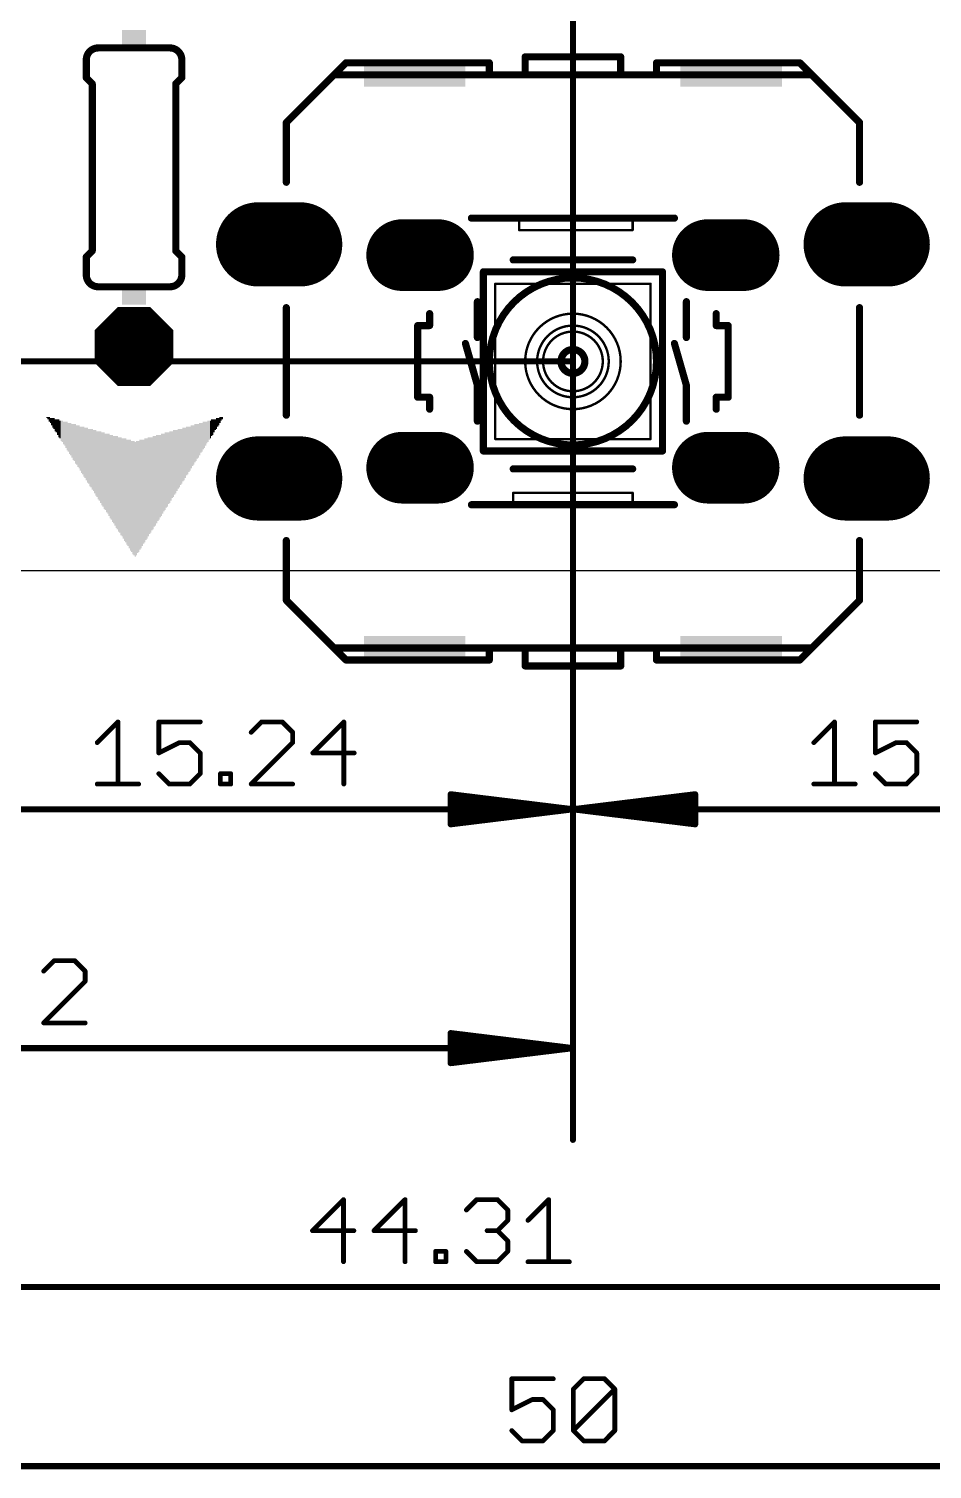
# Model space of a CAD drawing. Extents: x -31 to 85, y -21 to 97.
# Drawn here: x 13.64 to 32.85, y -19.12 to 11.52 of the extents above; entities that cross this region are included whole.
import ezdxf

# ---------------------------------------------------------------- set-up
doc = ezdxf.new("R2010")
doc.units = 0
for name, color, linetype in [('17', 82, 'CONTINUOUS'), ('20', 7, 'CONTINUOUS'), ('21', 253, 'CONTINUOUS'), ('47', 253, 'CONTINUOUS')]:
    doc.layers.add(name, color=color, linetype=linetype)

# ---------------------------------------------------------------- blocks, each defined once
blk = doc.blocks.new('RECT')
blk.add_solid([(-0.5, -0.5), (0.5, -0.5), (-0.5, 0.5), (0.5, 0.5)])
blk = doc.blocks.new('OCTAGONP')
at = {"const_width": 0.5}
blk.add_lwpolyline([(-0.25, -0.1036), (-0.25, 0.1036), (-0.1036, 0.25), (0.1036, 0.25), (0.25, 0.1036), (0.25, -0.1036), (0.1036, -0.25), (-0.1036, -0.25), (-0.25, -0.1036), (-0.25, 0.1036)], dxfattribs=at)
blk = doc.blocks.new('LONGP50')
at = {"const_width": 1}
blk.add_lwpolyline([(-0.25, 0), (0.25, 0)], dxfattribs=at)
at = {"const_width": 0.5}
for points in [[(-0.25, 0.25, 1), (-0.25, -0.25)], [(0.25, -0.25, 1), (0.25, 0.25)]]:
    blk.add_lwpolyline(points, format="xyb", dxfattribs=at)

msp = doc.modelspace()

# ---------------------------------------------------------------- linework, layer by layer
at = {"layer": '20'}
msp.add_line((0.01, 0), (49.9745, 0), dxfattribs=at)
at = {"layer": '21'}
for points, const_width in [([(15.113, 11.1125, 0.4142), (14.859, 10.8585)], 0.1524), ([(15.113, 11.1506, 1), (15.113, 11.0744)], 0.0762), ([(15.113, 11.0744, 1), (15.113, 11.1506)], 0.0762), ([(16.891, 10.8585, 0.4142), (16.637, 11.1125)], 0.1524), ([(16.637, 11.1506, 1), (16.637, 11.0744)], 0.0762), ([(16.637, 11.0744, 1), (16.637, 11.1506)], 0.0762), ([(14.8971, 10.8585, 1), (14.8209, 10.8585)], 0.0762), ([(14.8209, 10.8585, 1), (14.8971, 10.8585)], 0.0762), ([(16.9291, 10.8585, 1), (16.8529, 10.8585)], 0.0762), ([(16.8529, 10.8585, 1), (16.9291, 10.8585)], 0.0762), ([(20.3835, 10.8331, 1), (20.3835, 10.7569)], 0.0762), ([(20.4104, 10.7681, 1), (20.3566, 10.8219)], 0.0762), ([(23.4696, 10.795, 1), (23.3934, 10.795)], 0.0762), ([(23.4315, 10.7569, 1), (23.4315, 10.8331)], 0.0762), ([(24.1935, 10.9601, 1), (24.1935, 10.8839)], 0.0762), ([(24.2316, 10.922, 1), (24.1554, 10.922)], 0.0762), ([(26.2636, 10.922, 1), (26.1874, 10.922)], 0.0762), ([(26.2255, 10.8839, 1), (26.2255, 10.9601)], 0.0762), ([(27.0256, 10.795, 1), (26.9494, 10.795)], 0.0762), ([(26.9875, 10.8331, 1), (26.9875, 10.7569)], 0.0762), ([(30.0624, 10.8219, 1), (30.0086, 10.7681)], 0.0762), ([(30.0355, 10.7569, 1), (30.0355, 10.8331)], 0.0762), ([(14.8209, 10.4775, 1), (14.8971, 10.4775)], 0.0762), ([(14.8859, 10.5044, 1), (14.8321, 10.4506)], 0.0762), ([(15.0241, 10.3505, 1), (14.9479, 10.3505)], 0.0762), ([(16.8021, 10.3505, 1), (16.7259, 10.3505)], 0.0762), ([(16.8529, 10.4775, 1), (16.9291, 10.4775)], 0.0762), ([(16.9179, 10.4506, 1), (16.8641, 10.5044)], 0.0762), ([(20.1295, 10.5791, 1), (20.1295, 10.5029)], 0.0762), ([(20.1026, 10.5679, 1), (20.1564, 10.5141)], 0.0762), ([(20.1564, 10.5141, 1), (20.1026, 10.5679)], 0.0762), ([(23.4315, 10.5791, 1), (23.4315, 10.5029)], 0.0762), ([(23.3934, 10.541, 1), (23.4696, 10.541)], 0.0762), ([(23.4315, 10.5029, 1), (23.4315, 10.5791)], 0.0762), ([(24.1935, 10.5791, 1), (24.1935, 10.5029)], 0.0762), ([(24.1554, 10.541, 1), (24.2316, 10.541)], 0.0762), ([(24.1935, 10.5029, 1), (24.1935, 10.5791)], 0.0762), ([(26.2255, 10.5791, 1), (26.2255, 10.5029)], 0.0762), ([(26.1874, 10.541, 1), (26.2636, 10.541)], 0.0762), ([(26.2255, 10.5029, 1), (26.2255, 10.5791)], 0.0762), ([(26.9875, 10.5791, 1), (26.9875, 10.5029)], 0.0762), ([(26.9494, 10.541, 1), (27.0256, 10.541)], 0.0762), ([(26.9875, 10.5029, 1), (26.9875, 10.5791)], 0.0762), ([(30.3164, 10.5679, 1), (30.2626, 10.5141)], 0.0762), ([(30.2626, 10.5141, 1), (30.3164, 10.5679)], 0.0762), ([(30.2895, 10.5029, 1), (30.2895, 10.5791)], 0.0762), ([(14.9591, 10.3236, 1), (15.0129, 10.3774)], 0.0762), ([(16.7371, 10.3774, 1), (16.7909, 10.3236)], 0.0762), ([(19.1516, 9.525, 1), (19.0754, 9.525)], 0.0762), ([(19.0866, 9.5519, 1), (19.1404, 9.4981)], 0.0762), ([(31.3436, 9.525, 1), (31.2674, 9.525)], 0.0762), ([(31.2786, 9.4981, 1), (31.3324, 9.5519)], 0.0762), ([(19.0754, 8.255, 1), (19.1516, 8.255)], 0.0762), ([(31.2674, 8.255, 1), (31.3436, 8.255)], 0.0762), ([(23.0505, 7.5311, 1), (23.0505, 7.4549)], 0.0762), ([(24.0665, 7.5311, 1), (24.0665, 7.4549)], 0.0762), ([(24.0665, 7.4549, 1), (24.0665, 7.5311)], 0.0762), ([(24.0792, 7.493, 1), (24.0538, 7.493)], 0.0254), ([(26.4795, 7.5311, 1), (26.4795, 7.4549)], 0.0762), ([(26.4795, 7.4549, 1), (26.4795, 7.5311)], 0.0762), ([(26.4922, 7.493, 1), (26.4668, 7.493)], 0.0254), ([(27.3685, 7.4549, 1), (27.3685, 7.5311)], 0.0762), ([(24.0665, 7.2517, 1), (24.0665, 7.2263)], 0.0254), ([(24.0538, 7.239, 1), (24.0792, 7.239)], 0.0254), ([(26.4668, 7.239, 1), (26.4922, 7.239)], 0.0254), ([(26.4795, 7.2263, 1), (26.4795, 7.2517)], 0.0254), ([(14.8971, 6.6675, 1), (14.8209, 6.6675)], 0.0762), ([(14.9479, 6.7945, 1), (15.0241, 6.7945)], 0.0762), ([(15.0129, 6.7676, 1), (14.9591, 6.8214)], 0.0762), ([(16.7259, 6.7945, 1), (16.8021, 6.7945)], 0.0762), ([(16.7909, 6.8214, 1), (16.7371, 6.7676)], 0.0762), ([(16.9291, 6.6675, 1), (16.8529, 6.6675)], 0.0762), ([(14.8321, 6.6944, 1), (14.8859, 6.6406)], 0.0762), ([(16.8641, 6.6406, 1), (16.9179, 6.6944)], 0.0762), ([(23.9395, 6.6421, 1), (23.9395, 6.5659)], 0.0762), ([(26.4795, 6.5659, 1), (26.4795, 6.6421)], 0.0762), ([(14.859, 6.2865, 0.4142), (15.113, 6.0325)], 0.1524), ([(14.8971, 6.2865, 1), (14.8209, 6.2865)], 0.0762), ([(14.8209, 6.2865, 1), (14.8971, 6.2865)], 0.0762), ([(16.637, 6.0325, 0.4142), (16.891, 6.2865)], 0.1524), ([(16.9291, 6.2865, 1), (16.8529, 6.2865)], 0.0762), ([(16.8529, 6.2865, 1), (16.9291, 6.2865)], 0.0762), ([(23.3426, 6.35, 1), (23.2664, 6.35)], 0.0762), ([(23.3045, 6.3881, 1), (23.3045, 6.3119)], 0.0762), ([(25.2095, 2.667, 1), (25.2095, 6.223, 1), (25.2095, 2.667)], 0.1524), ([(27.1526, 6.35, 1), (27.0764, 6.35)], 0.0762), ([(27.1145, 6.3119, 1), (27.1145, 6.3881)], 0.0762), ([(15.113, 6.0706, 1), (15.113, 5.9944)], 0.0762), ([(15.113, 5.9944, 1), (15.113, 6.0706)], 0.0762), ([(16.637, 6.0706, 1), (16.637, 5.9944)], 0.0762), ([(16.637, 5.9944, 1), (16.637, 6.0706)], 0.0762), ([(23.5712, 6.096, 1), (23.5458, 6.096)], 0.0254), ([(23.5585, 6.1087, 1), (23.5585, 6.0833)], 0.0254), ([(26.8732, 6.096, 1), (26.8478, 6.096)], 0.0254), ([(26.8605, 6.0833, 1), (26.8605, 6.1087)], 0.0254), ([(19.1516, 5.588, 1), (19.0754, 5.588)], 0.0762), ([(22.1996, 5.461, 1), (22.1234, 5.461)], 0.0762), ([(23.2156, 5.715, 1), (23.1394, 5.715)], 0.0762), ([(27.6606, 5.715, 1), (27.5844, 5.715)], 0.0762), ([(28.2956, 5.461, 1), (28.2194, 5.461)], 0.0762), ([(31.3436, 5.588, 1), (31.2674, 5.588)], 0.0762), ([(21.9075, 5.2451, 1), (21.9075, 5.1689)], 0.0762), ([(21.9456, 5.207, 1), (21.8694, 5.207)], 0.0762), ([(22.1234, 5.207, 1), (22.1996, 5.207)], 0.0762), ([(22.1615, 5.1689, 1), (22.1615, 5.2451)], 0.0762), ([(25.2095, 3.429, 1), (25.2095, 5.461, 1), (25.2095, 3.429)], 0.0508), ([(25.2095, 3.683, 1), (25.2095, 5.207, 1), (25.2095, 3.683)], 0.0508), ([(28.2575, 5.2451, 1), (28.2575, 5.1689)], 0.0762), ([(28.2194, 5.207, 1), (28.2956, 5.207)], 0.0762), ([(28.5496, 5.207, 1), (28.4734, 5.207)], 0.0762), ([(28.5115, 5.1689, 1), (28.5115, 5.2451)], 0.0762), ([(22.9601, 4.8365, 1), (22.8869, 4.8155)], 0.0762), ([(23.1394, 4.953, 1), (23.2156, 4.953)], 0.0762), ([(25.2095, 3.81, 1), (25.2095, 5.08, 1), (25.2095, 3.81)], 0.0508), ([(27.4051, 4.8365, 1), (27.3319, 4.8155)], 0.0762), ([(27.5844, 4.953, 1), (27.6606, 4.953)], 0.0762), ([(25.2095, 4.191, 1), (25.2095, 4.699, 1), (25.2095, 4.191)], 0.1524), ([(23.2156, 3.937, 1), (23.1394, 3.937)], 0.0762), ([(23.1409, 3.9265, 1), (23.2141, 3.9475)], 0.0762), ([(27.6606, 3.937, 1), (27.5844, 3.937)], 0.0762), ([(27.5859, 3.9265, 1), (27.6591, 3.9475)], 0.0762), ([(21.9075, 3.7211, 1), (21.9075, 3.6449)], 0.0762), ([(21.8694, 3.683, 1), (21.9456, 3.683)], 0.0762), ([(22.1996, 3.683, 1), (22.1234, 3.683)], 0.0762), ([(22.1615, 3.6449, 1), (22.1615, 3.7211)], 0.0762), ([(28.2575, 3.7211, 1), (28.2575, 3.6449)], 0.0762), ([(28.2956, 3.683, 1), (28.2194, 3.683)], 0.0762), ([(28.4734, 3.683, 1), (28.5496, 3.683)], 0.0762), ([(28.5115, 3.6449, 1), (28.5115, 3.7211)], 0.0762), ([(22.1234, 3.429, 1), (22.1996, 3.429)], 0.0762), ([(28.2194, 3.429, 1), (28.2956, 3.429)], 0.0762), ([(19.0754, 3.302, 1), (19.1516, 3.302)], 0.0762), ([(23.1394, 3.175, 1), (23.2156, 3.175)], 0.0762), ([(27.5844, 3.175, 1), (27.6606, 3.175)], 0.0762), ([(31.2674, 3.302, 1), (31.3436, 3.302)], 0.0762), ([(23.5585, 2.8067, 1), (23.5585, 2.7813)], 0.0254), ([(23.5458, 2.794, 1), (23.5712, 2.794)], 0.0254), ([(26.8478, 2.794, 1), (26.8732, 2.794)], 0.0254), ([(26.8605, 2.7813, 1), (26.8605, 2.8067)], 0.0254), ([(23.3045, 2.5781, 1), (23.3045, 2.5019)], 0.0762), ([(23.2664, 2.54, 1), (23.3426, 2.54)], 0.0762), ([(27.0764, 2.54, 1), (27.1526, 2.54)], 0.0762), ([(27.1145, 2.5019, 1), (27.1145, 2.5781)], 0.0762), ([(23.9395, 2.1971, 1), (23.9395, 2.1209)], 0.0762), ([(26.4795, 2.1209, 1), (26.4795, 2.1971)], 0.0762), ([(23.9395, 1.6637, 1), (23.9395, 1.6383)], 0.0254), ([(23.9522, 1.651, 1), (23.9268, 1.651)], 0.0254), ([(26.4922, 1.651, 1), (26.4668, 1.651)], 0.0254), ([(26.4795, 1.6383, 1), (26.4795, 1.6637)], 0.0254), ([(23.0505, 1.4351, 1), (23.0505, 1.3589)], 0.0762), ([(23.9395, 1.4351, 1), (23.9395, 1.3589)], 0.0762), ([(23.9395, 1.3589, 1), (23.9395, 1.4351)], 0.0762), ([(23.9268, 1.397, 1), (23.9522, 1.397)], 0.0254), ([(26.4795, 1.4351, 1), (26.4795, 1.3589)], 0.0762), ([(26.4795, 1.3589, 1), (26.4795, 1.4351)], 0.0762), ([(26.4668, 1.397, 1), (26.4922, 1.397)], 0.0254), ([(27.3685, 1.3589, 1), (27.3685, 1.4351)], 0.0762), ([(19.1516, 0.635, 1), (19.0754, 0.635)], 0.0762), ([(31.3436, 0.635, 1), (31.2674, 0.635)], 0.0762), ([(19.0754, -0.635, 1), (19.1516, -0.635)], 0.0762), ([(19.1404, -0.6081, 1), (19.0866, -0.6619)], 0.0762), ([(31.2674, -0.635, 1), (31.3436, -0.635)], 0.0762), ([(31.3324, -0.6619, 1), (31.2786, -0.6081)], 0.0762), ([(20.1295, -1.6129, 1), (20.1295, -1.6891)], 0.0762), ([(20.1564, -1.6241, 1), (20.1026, -1.6779)], 0.0762), ([(20.1026, -1.6779, 1), (20.1564, -1.6241)], 0.0762), ([(20.3835, -1.8669, 1), (20.3835, -1.9431)], 0.0762), ([(23.4696, -1.651, 1), (23.3934, -1.651)], 0.0762), ([(23.4315, -1.6129, 1), (23.4315, -1.6891)], 0.0762), ([(23.4315, -1.6891, 1), (23.4315, -1.6129)], 0.0762), ([(23.4315, -1.9431, 1), (23.4315, -1.8669)], 0.0762), ([(24.1935, -1.6129, 1), (24.1935, -1.6891)], 0.0762), ([(24.2316, -1.651, 1), (24.1554, -1.651)], 0.0762), ([(24.1935, -1.6891, 1), (24.1935, -1.6129)], 0.0762), ([(26.2636, -1.651, 1), (26.1874, -1.651)], 0.0762), ([(26.2255, -1.6129, 1), (26.2255, -1.6891)], 0.0762), ([(26.2255, -1.6891, 1), (26.2255, -1.6129)], 0.0762), ([(26.9875, -1.6129, 1), (26.9875, -1.6891)], 0.0762), ([(27.0256, -1.651, 1), (26.9494, -1.651)], 0.0762), ([(26.9875, -1.8669, 1), (26.9875, -1.9431)], 0.0762), ([(26.9875, -1.6891, 1), (26.9875, -1.6129)], 0.0762), ([(30.0355, -1.9431, 1), (30.0355, -1.8669)], 0.0762), ([(30.2626, -1.6241, 1), (30.3164, -1.6779)], 0.0762), ([(30.3164, -1.6779, 1), (30.2626, -1.6241)], 0.0762), ([(30.2895, -1.6891, 1), (30.2895, -1.6129)], 0.0762), ([(20.3566, -1.9319, 1), (20.4104, -1.8781)], 0.0762), ([(23.3934, -1.905, 1), (23.4696, -1.905)], 0.0762), ([(24.1935, -1.9939, 1), (24.1935, -2.0701)], 0.0762), ([(24.1554, -2.032, 1), (24.2316, -2.032)], 0.0762), ([(26.1874, -2.032, 1), (26.2636, -2.032)], 0.0762), ([(26.2255, -2.0701, 1), (26.2255, -1.9939)], 0.0762), ([(26.9494, -1.905, 1), (27.0256, -1.905)], 0.0762), ([(30.0086, -1.8781, 1), (30.0624, -1.9319)], 0.0762)]:
    msp.add_lwpolyline(points, format="xyb", dxfattribs=dict(at, const_width=const_width))
for points, const_width in [([(16.637, 11.1125), (15.113, 11.1125)], 0.1524), ([(14.859, 10.8585), (14.859, 10.4775)], 0.1524), ([(16.891, 10.8585), (16.891, 10.4775)], 0.1524), ([(20.1295, 10.541), (20.3835, 10.795)], 0.1524), ([(20.3835, 10.795), (23.4315, 10.795)], 0.1524), ([(23.4315, 10.541), (23.4315, 10.795)], 0.1524), ([(26.2255, 10.922), (24.1935, 10.922)], 0.1524), ([(24.1935, 10.541), (24.1935, 10.922)], 0.1524), ([(26.2255, 10.922), (26.2255, 10.541)], 0.1524), ([(26.9875, 10.541), (26.9875, 10.795)], 0.1524), ([(26.9875, 10.795), (30.0355, 10.795)], 0.1524), ([(30.0355, 10.795), (30.2895, 10.541)], 0.1524), ([(14.986, 10.3505), (14.859, 10.4775)], 0.1524), ([(14.986, 10.3505), (14.986, 6.7945)], 0.1524), ([(16.764, 10.3505), (16.891, 10.4775)], 0.1524), ([(16.764, 10.3505), (16.764, 6.7945)], 0.1524), ([(20.1295, 10.541), (19.1135, 9.525)], 0.1524), ([(23.4315, 10.541), (20.1295, 10.541)], 0.1524), ([(24.1935, 10.541), (23.4315, 10.541)], 0.1524), ([(26.2255, 10.541), (24.1935, 10.541)], 0.1524), ([(26.9875, 10.541), (26.2255, 10.541)], 0.1524), ([(30.2895, 10.541), (26.9875, 10.541)], 0.1524), ([(31.3055, 9.525), (30.2895, 10.541)], 0.1524), ([(19.1135, 9.525), (19.1135, 8.255)], 0.1524), ([(31.3055, 8.255), (31.3055, 9.525)], 0.1524), ([(24.0665, 7.493), (23.0505, 7.493)], 0.1524), ([(26.4795, 7.493), (24.0665, 7.493)], 0.1524), ([(24.0665, 7.239), (24.0665, 7.493)], 0.0508), ([(27.3685, 7.493), (26.4795, 7.493)], 0.1524), ([(26.4795, 7.239), (26.4795, 7.493)], 0.0508), ([(24.0665, 7.239), (26.4795, 7.239)], 0.0508), ([(14.986, 6.7945), (14.859, 6.6675)], 0.1524), ([(14.859, 6.2865), (14.859, 6.6675)], 0.1524), ([(16.764, 6.7945), (16.891, 6.6675)], 0.1524), ([(16.891, 6.2865), (16.891, 6.6675)], 0.1524), ([(26.4795, 6.604), (23.9395, 6.604)], 0.1524), ([(23.3045, 6.35), (23.3045, 2.54)], 0.1524), ([(23.3045, 6.35), (27.1145, 6.35)], 0.1524), ([(27.1145, 2.54), (27.1145, 6.35)], 0.1524), ([(16.637, 6.0325), (15.113, 6.0325)], 0.1524), ([(23.5585, 6.096), (23.5585, 2.794)], 0.0508), ([(23.5585, 6.096), (26.8605, 6.096)], 0.0508), ([(26.8605, 2.794), (26.8605, 6.096)], 0.0508), ([(19.1135, 3.302), (19.1135, 5.588)], 0.1524), ([(22.1615, 5.207), (22.1615, 5.461)], 0.1524), ([(23.1775, 4.953), (23.1775, 5.715)], 0.1524), ([(27.6225, 4.953), (27.6225, 5.715)], 0.1524), ([(28.2575, 5.207), (28.2575, 5.461)], 0.1524), ([(31.3055, 3.302), (31.3055, 5.588)], 0.1524), ([(21.9075, 5.207), (22.1615, 5.207)], 0.1524), ([(21.9075, 5.207), (21.9075, 3.683)], 0.1524), ([(28.2575, 5.207), (28.5115, 5.207)], 0.1524), ([(28.5115, 3.683), (28.5115, 5.207)], 0.1524), ([(23.1775, 3.937), (22.9235, 4.826)], 0.1524), ([(27.6225, 3.937), (27.3685, 4.826)], 0.1524), ([(23.1775, 3.175), (23.1775, 3.937)], 0.1524), ([(27.6225, 3.175), (27.6225, 3.937)], 0.1524), ([(22.1615, 3.683), (21.9075, 3.683)], 0.1524), ([(22.1615, 3.683), (22.1615, 3.429)], 0.1524), ([(28.5115, 3.683), (28.2575, 3.683)], 0.1524), ([(28.2575, 3.683), (28.2575, 3.429)], 0.1524), ([(26.8605, 2.794), (23.5585, 2.794)], 0.0508), ([(27.1145, 2.54), (23.3045, 2.54)], 0.1524), ([(23.9395, 2.159), (26.4795, 2.159)], 0.1524), ([(23.9395, 1.651), (26.4795, 1.651)], 0.0508), ([(23.9395, 1.651), (23.9395, 1.397)], 0.0508), ([(26.4795, 1.397), (26.4795, 1.651)], 0.0508), ([(23.0505, 1.397), (23.9395, 1.397)], 0.1524), ([(23.9395, 1.397), (26.4795, 1.397)], 0.1524), ([(26.4795, 1.397), (27.3685, 1.397)], 0.1524), ([(19.1135, -0.635), (19.1135, 0.635)], 0.1524), ([(31.3055, -0.635), (31.3055, 0.635)], 0.1524), ([(19.1135, -0.635), (20.1295, -1.651)], 0.1524), ([(30.2895, -1.651), (31.3055, -0.635)], 0.1524), ([(20.1295, -1.651), (23.4315, -1.651)], 0.1524), ([(20.1295, -1.651), (20.3835, -1.905)], 0.1524), ([(20.3835, -1.905), (23.4315, -1.905)], 0.1524), ([(23.4315, -1.905), (23.4315, -1.651)], 0.1524), ([(23.4315, -1.651), (24.1935, -1.651)], 0.1524), ([(26.2255, -1.651), (24.1935, -1.651)], 0.1524), ([(24.1935, -2.032), (24.1935, -1.651)], 0.1524), ([(26.2255, -1.651), (26.2255, -2.032)], 0.1524), ([(26.9875, -1.651), (26.2255, -1.651)], 0.1524), ([(30.2895, -1.651), (26.9875, -1.651)], 0.1524), ([(26.9875, -1.905), (26.9875, -1.651)], 0.1524), ([(26.9875, -1.905), (30.0355, -1.905)], 0.1524), ([(30.2895, -1.651), (30.0355, -1.905)], 0.1524), ([(26.2255, -2.032), (24.1935, -2.032)], 0.1524)]:
    msp.add_lwpolyline(points, dxfattribs=dict(at, const_width=const_width))
at = {"layer": '47'}
for points, const_width in [([(25.2095, 19.685), (25.2095, -7.03)], 0.13), ([(25.2095, 19.685), (25.2095, -7.03)], 0.13), ([(25.2095, 4.445), (-11.2845, 4.445)], 0.13), ([(25.2095, 4.445), (-7.03, 4.445)], 0.13), ([(25.2095, 4.445), (25.2095, -12.11)], 0.13), ([(15.092, -3.6623), (15.5326, -3.2217)], 0.1016), ([(15.5326, -3.2217), (15.5326, -4.5436)], 0.1016), ([(17.283, -3.2217), (16.4017, -3.2217)], 0.1016), ([(16.4017, -3.2217), (16.4017, -3.8826)], 0.1016), ([(18.5866, -3.2217), (18.3663, -3.442)], 0.1016), ([(19.0272, -3.2217), (18.5866, -3.2217)], 0.1016), ([(19.2476, -3.442), (19.0272, -3.2217)], 0.1016), ([(20.337, -3.2217), (19.676, -3.8826)], 0.1016), ([(20.337, -4.5436), (20.337, -3.2217)], 0.1016), ([(30.332, -3.6623), (30.7726, -3.2217)], 0.1016), ([(30.7726, -3.2217), (30.7726, -4.5436)], 0.1016), ([(32.523, -3.2217), (31.6417, -3.2217)], 0.1016), ([(31.6417, -3.2217), (31.6417, -3.8826)], 0.1016), ([(16.4017, -3.8826), (16.8423, -3.6623)], 0.1016), ([(16.8423, -3.6623), (17.0627, -3.6623)], 0.1016), ([(17.0627, -3.6623), (17.283, -3.8826)], 0.1016), ([(18.3663, -4.5436), (19.2476, -3.6623)], 0.1016), ([(19.2476, -3.6623), (19.2476, -3.442)], 0.1016), ([(31.6417, -3.8826), (32.0823, -3.6623)], 0.1016), ([(32.0823, -3.6623), (32.3027, -3.6623)], 0.1016), ([(32.3027, -3.6623), (32.523, -3.8826)], 0.1016), ([(17.283, -3.8826), (17.283, -4.3233)], 0.1016), ([(19.676, -3.8826), (20.5573, -3.8826)], 0.1016), ([(32.523, -3.8826), (32.523, -4.3233)], 0.1016), ([(16.622, -4.5436), (16.4017, -4.3233)], 0.1016), ([(17.283, -4.3233), (17.0627, -4.5436)], 0.1016), ([(17.7114, -4.5436), (17.7114, -4.3233)], 0.1016), ([(17.7114, -4.3233), (17.9317, -4.3233)], 0.1016), ([(17.9317, -4.3233), (17.9317, -4.5436)], 0.1016), ([(31.862, -4.5436), (31.6417, -4.3233)], 0.1016), ([(32.523, -4.3233), (32.3027, -4.5436)], 0.1016), ([(15.092, -4.5436), (15.9733, -4.5436)], 0.1016), ([(17.0627, -4.5436), (16.622, -4.5436)], 0.1016), ([(17.9317, -4.5436), (17.7114, -4.5436)], 0.1016), ([(19.2476, -4.5436), (18.3663, -4.5436)], 0.1016), ([(30.332, -4.5436), (31.2133, -4.5436)], 0.1016), ([(32.3027, -4.5436), (31.862, -4.5436)], 0.1016), ([(25.2095, -5.08), (22.6095, -4.7608)], 0.13), ([(22.6095, -4.7608), (22.6095, -5.3992)], 0.13), ([(25.2095, -5.08), (22.6095, -4.82)], 0.13), ([(25.2095, -5.08), (22.6095, -4.95)], 0.13), ([(25.2095, -5.08), (27.8095, -4.7608)], 0.13), ([(25.2095, -5.08), (27.8095, -4.82)], 0.13), ([(25.2095, -5.08), (27.8095, -4.95)], 0.13), ([(27.8095, -4.7608), (27.8095, -5.3992)], 0.13), ([(25.2095, -5.08), (9.9695, -5.08)], 0.13), ([(22.6095, -5.3992), (25.2095, -5.08)], 0.13), ([(22.6095, -5.21), (25.2095, -5.08)], 0.13), ([(22.6095, -5.34), (25.2095, -5.08)], 0.13), ([(25.2095, -5.08), (40.4495, -5.08)], 0.13), ([(27.8095, -5.3992), (25.2095, -5.08)], 0.13), ([(27.8095, -5.21), (25.2095, -5.08)], 0.13), ([(27.8095, -5.34), (25.2095, -5.08)], 0.13), ([(14.1736, -8.3017), (13.9533, -8.522)], 0.1016), ([(14.6143, -8.3017), (14.1736, -8.3017)], 0.1016), ([(14.8346, -8.522), (14.6143, -8.3017)], 0.1016), ([(14.8346, -8.7423), (14.8346, -8.522)], 0.1016), ([(13.9533, -9.6236), (14.8346, -8.7423)], 0.1016), ([(14.8346, -9.6236), (13.9533, -9.6236)], 0.1016), ([(25.2095, -10.16), (22.6095, -9.8408)], 0.13), ([(22.6095, -9.8408), (22.6095, -10.4792)], 0.13), ([(0.01, -10.16), (25.2095, -10.16)], 0.13), ([(25.2095, -10.16), (22.6095, -9.9)], 0.13), ([(25.2095, -10.16), (22.6095, -10.03)], 0.13), ([(22.6095, -10.4792), (25.2095, -10.16)], 0.13), ([(22.6095, -10.29), (25.2095, -10.16)], 0.13), ([(22.6095, -10.42), (25.2095, -10.16)], 0.13), ([(20.3299, -13.3817), (19.669, -14.0426)], 0.1016), ([(20.3299, -14.7036), (20.3299, -13.3817)], 0.1016), ([(21.6397, -13.3817), (20.9787, -14.0426)], 0.1016), ([(21.6397, -14.7036), (21.6397, -13.3817)], 0.1016), ([(22.9433, -13.602), (23.1636, -13.3817)], 0.1016), ([(23.1636, -13.3817), (23.6042, -13.3817)], 0.1016), ([(23.6042, -13.3817), (23.8246, -13.602)], 0.1016), ([(24.253, -13.8223), (24.6936, -13.3817)], 0.1016), ([(24.6936, -13.3817), (24.6936, -14.7036)], 0.1016), ([(23.8246, -13.8223), (23.6042, -14.0426)], 0.1016), ([(23.8246, -13.602), (23.8246, -13.8223)], 0.1016), ([(19.669, -14.0426), (20.5503, -14.0426)], 0.1016), ([(20.9787, -14.0426), (21.86, -14.0426)], 0.1016), ([(23.6042, -14.0426), (23.3839, -14.0426)], 0.1016), ([(23.6042, -14.0426), (23.8246, -14.263)], 0.1016), ([(23.8246, -14.263), (23.8246, -14.4833)], 0.1016), ([(22.2884, -14.7036), (22.2884, -14.4833)], 0.1016), ([(22.2884, -14.4833), (22.5087, -14.4833)], 0.1016), ([(22.5087, -14.7036), (22.2884, -14.7036)], 0.1016), ([(22.5087, -14.4833), (22.5087, -14.7036)], 0.1016), ([(23.1636, -14.7036), (22.9433, -14.4833)], 0.1016), ([(23.6042, -14.7036), (23.1636, -14.7036)], 0.1016), ([(23.8246, -14.4833), (23.6042, -14.7036)], 0.1016), ([(24.253, -14.7036), (25.1343, -14.7036)], 0.1016), ([(0.01, -15.24), (44.323, -15.24)], 0.13), ([(24.7908, -17.1917), (23.9095, -17.1917)], 0.1016), ([(23.9095, -17.1917), (23.9095, -17.8526)], 0.1016), ([(25.2192, -17.412), (25.4395, -17.1917)], 0.1016), ([(25.4395, -17.1917), (25.8802, -17.1917)], 0.1016), ([(25.8802, -17.1917), (26.1005, -17.412)], 0.1016), ([(25.2192, -18.2933), (25.2192, -17.412)], 0.1016), ([(25.2192, -18.2933), (26.1005, -17.412)], 0.1016), ([(26.1005, -17.412), (26.1005, -18.2933)], 0.1016), ([(23.9095, -17.8526), (24.3501, -17.6323)], 0.1016), ([(24.3501, -17.6323), (24.5704, -17.6323)], 0.1016), ([(24.5704, -17.6323), (24.7908, -17.8526)], 0.1016), ([(24.7908, -17.8526), (24.7908, -18.2933)], 0.1016), ([(24.1298, -18.5136), (23.9095, -18.2933)], 0.1016), ([(24.7908, -18.2933), (24.5704, -18.5136)], 0.1016), ([(25.4395, -18.5136), (25.2192, -18.2933)], 0.1016), ([(26.1005, -18.2933), (25.8802, -18.5136)], 0.1016), ([(24.5704, -18.5136), (24.1298, -18.5136)], 0.1016), ([(25.8802, -18.5136), (25.4395, -18.5136)], 0.1016), ([(0.01, -19.05), (49.9745, -19.05)], 0.13)]:
    msp.add_lwpolyline(points, dxfattribs=dict(at, const_width=const_width))
for points, const_width in [([(25.242, 4.445, 1), (25.177, 4.445)], 0.065), ([(25.2095, 4.4125, 1), (25.2095, 4.4775)], 0.065), ([(25.2095, 4.4125, 1), (25.2095, 4.4775)], 0.065), ([(15.558, -3.2217, 1), (15.5072, -3.2217)], 0.0508), ([(15.5506, -3.2396, 1), (15.5146, -3.2037)], 0.0508), ([(16.4017, -3.1963, 1), (16.4017, -3.2471)], 0.0508), ([(16.4271, -3.2217, 1), (16.3763, -3.2217)], 0.0508), ([(17.283, -3.2471, 1), (17.283, -3.1963)], 0.0508), ([(18.5866, -3.1963, 1), (18.5866, -3.2471)], 0.0508), ([(18.6046, -3.2396, 1), (18.5686, -3.2037)], 0.0508), ([(19.0452, -3.2037, 1), (19.0093, -3.2396)], 0.0508), ([(19.0272, -3.2471, 1), (19.0272, -3.1963)], 0.0508), ([(20.3624, -3.2217, 1), (20.3116, -3.2217)], 0.0508), ([(20.3549, -3.2396, 1), (20.319, -3.2037)], 0.0508), ([(30.798, -3.2217, 1), (30.7472, -3.2217)], 0.0508), ([(30.7906, -3.2396, 1), (30.7546, -3.2037)], 0.0508), ([(31.6417, -3.1963, 1), (31.6417, -3.2471)], 0.0508), ([(31.6671, -3.2217, 1), (31.6163, -3.2217)], 0.0508), ([(32.523, -3.2471, 1), (32.523, -3.1963)], 0.0508), ([(15.074, -3.6444, 1), (15.1099, -3.6803)], 0.0508), ([(16.8423, -3.6369, 1), (16.8423, -3.6877)], 0.0508), ([(16.8537, -3.685, 1), (16.831, -3.6396)], 0.0508), ([(17.0806, -3.6444, 1), (17.0447, -3.6803)], 0.0508), ([(17.0627, -3.6877, 1), (17.0627, -3.6369)], 0.0508), ([(18.3483, -3.424, 1), (18.3842, -3.46)], 0.0508), ([(19.273, -3.442, 1), (19.2222, -3.442)], 0.0508), ([(19.2222, -3.6623, 1), (19.273, -3.6623)], 0.0508), ([(19.2296, -3.46, 1), (19.2655, -3.424)], 0.0508), ([(19.2655, -3.6803, 1), (19.2296, -3.6444)], 0.0508), ([(30.314, -3.6444, 1), (30.3499, -3.6803)], 0.0508), ([(32.0823, -3.6369, 1), (32.0823, -3.6877)], 0.0508), ([(32.0937, -3.685, 1), (32.071, -3.6396)], 0.0508), ([(32.3206, -3.6444, 1), (32.2847, -3.6803)], 0.0508), ([(32.3027, -3.6877, 1), (32.3027, -3.6369)], 0.0508), ([(16.3903, -3.8599, 1), (16.413, -3.9054)], 0.0508), ([(16.3763, -3.8826, 1), (16.4271, -3.8826)], 0.0508), ([(17.3084, -3.8826, 1), (17.2576, -3.8826)], 0.0508), ([(17.265, -3.9006, 1), (17.3009, -3.8647)], 0.0508), ([(19.676, -3.8572, 1), (19.676, -3.908)], 0.0508), ([(19.658, -3.8647, 1), (19.694, -3.9006)], 0.0508), ([(20.5573, -3.908, 1), (20.5573, -3.8572)], 0.0508), ([(31.6303, -3.8599, 1), (31.653, -3.9054)], 0.0508), ([(31.6163, -3.8826, 1), (31.6671, -3.8826)], 0.0508), ([(32.5484, -3.8826, 1), (32.4976, -3.8826)], 0.0508), ([(32.505, -3.9006, 1), (32.5409, -3.8647)], 0.0508), ([(16.4197, -4.3053, 1), (16.3837, -4.3412)], 0.0508), ([(17.3009, -4.3412, 1), (17.265, -4.3053)], 0.0508), ([(17.7368, -4.3233, 1), (17.686, -4.3233)], 0.0508), ([(17.7114, -4.2979, 1), (17.7114, -4.3487)], 0.0508), ([(17.9571, -4.3233, 1), (17.9063, -4.3233)], 0.0508), ([(17.9317, -4.3487, 1), (17.9317, -4.2979)], 0.0508), ([(31.6597, -4.3053, 1), (31.6237, -4.3412)], 0.0508), ([(32.5409, -4.3412, 1), (32.505, -4.3053)], 0.0508), ([(15.092, -4.5182, 1), (15.092, -4.569)], 0.0508), ([(15.5072, -4.5436, 1), (15.558, -4.5436)], 0.0508), ([(15.9733, -4.569, 1), (15.9733, -4.5182)], 0.0508), ([(16.622, -4.5182, 1), (16.622, -4.569)], 0.0508), ([(16.604, -4.5616, 1), (16.64, -4.5256)], 0.0508), ([(17.0447, -4.5256, 1), (17.0806, -4.5616)], 0.0508), ([(17.0627, -4.569, 1), (17.0627, -4.5182)], 0.0508), ([(17.2576, -4.3233, 1), (17.3084, -4.3233)], 0.0508), ([(17.7114, -4.5182, 1), (17.7114, -4.569)], 0.0508), ([(17.686, -4.5436, 1), (17.7368, -4.5436)], 0.0508), ([(17.9063, -4.5436, 1), (17.9571, -4.5436)], 0.0508), ([(17.9317, -4.569, 1), (17.9317, -4.5182)], 0.0508), ([(18.3483, -4.5256, 1), (18.3842, -4.5616)], 0.0508), ([(18.3663, -4.5182, 1), (18.3663, -4.569)], 0.0508), ([(19.2476, -4.569, 1), (19.2476, -4.5182)], 0.0508), ([(20.3116, -4.5436, 1), (20.3624, -4.5436)], 0.0508), ([(30.332, -4.5182, 1), (30.332, -4.569)], 0.0508), ([(30.7472, -4.5436, 1), (30.798, -4.5436)], 0.0508), ([(31.2133, -4.569, 1), (31.2133, -4.5182)], 0.0508), ([(31.862, -4.5182, 1), (31.862, -4.569)], 0.0508), ([(31.844, -4.5616, 1), (31.88, -4.5256)], 0.0508), ([(32.2847, -4.5256, 1), (32.3206, -4.5616)], 0.0508), ([(32.3027, -4.569, 1), (32.3027, -4.5182)], 0.0508), ([(32.4976, -4.3233, 1), (32.5484, -4.3233)], 0.0508), ([(22.6135, -4.7285, 1), (22.6055, -4.793)], 0.065), ([(22.642, -4.7608, 1), (22.577, -4.7608)], 0.065), ([(22.6127, -4.7877, 1), (22.6063, -4.8523)], 0.065), ([(22.6111, -4.9175, 1), (22.6079, -4.9825)], 0.065), ([(27.842, -4.7608, 1), (27.777, -4.7608)], 0.065), ([(27.8135, -4.793, 1), (27.8055, -4.7285)], 0.065), ([(27.8127, -4.8523, 1), (27.8063, -4.7877)], 0.065), ([(27.8111, -4.9825, 1), (27.8079, -4.9175)], 0.065), ([(22.6079, -5.1775, 1), (22.6111, -5.2425)], 0.065), ([(25.2095, -5.0475, 1), (25.2095, -5.1125)], 0.065), ([(25.2135, -5.0477, 1), (25.2055, -5.1123)], 0.065), ([(25.2079, -5.0475, 1), (25.2111, -5.1125)], 0.065), ([(25.2111, -5.0475, 1), (25.2079, -5.1125)], 0.065), ([(25.2127, -5.0477, 1), (25.2063, -5.1123)], 0.065), ([(25.2055, -5.0477, 1), (25.2135, -5.1123)], 0.065), ([(25.2063, -5.0477, 1), (25.2127, -5.1123)], 0.065), ([(25.2135, -5.1123, 1), (25.2055, -5.0477)], 0.065), ([(25.2055, -5.1123, 1), (25.2135, -5.0477)], 0.065), ([(25.2127, -5.1123, 1), (25.2063, -5.0477)], 0.065), ([(25.2063, -5.1123, 1), (25.2127, -5.0477)], 0.065), ([(25.2079, -5.1125, 1), (25.2111, -5.0475)], 0.065), ([(25.2111, -5.1125, 1), (25.2079, -5.0475)], 0.065), ([(25.2095, -5.1125, 1), (25.2095, -5.0475)], 0.065), ([(27.8079, -5.2425, 1), (27.8111, -5.1775)], 0.065), ([(22.6063, -5.3077, 1), (22.6127, -5.3723)], 0.065), ([(22.6055, -5.367, 1), (22.6135, -5.4315)], 0.065), ([(22.577, -5.3992, 1), (22.642, -5.3992)], 0.065), ([(27.777, -5.3992, 1), (27.842, -5.3992)], 0.065), ([(27.8055, -5.4315, 1), (27.8135, -5.367)], 0.065), ([(27.8063, -5.3723, 1), (27.8127, -5.3077)], 0.065), ([(25.177, -7.03, 1), (25.242, -7.03)], 0.065), ([(25.177, -7.03, 1), (25.242, -7.03)], 0.065), ([(14.1736, -8.2763, 1), (14.1736, -8.3271)], 0.0508), ([(14.1916, -8.3196, 1), (14.1557, -8.2837)], 0.0508), ([(14.6322, -8.2837, 1), (14.5963, -8.3196)], 0.0508), ([(14.6143, -8.3271, 1), (14.6143, -8.2763)], 0.0508), ([(13.9354, -8.504, 1), (13.9713, -8.54)], 0.0508), ([(14.86, -8.522, 1), (14.8092, -8.522)], 0.0508), ([(14.8166, -8.54, 1), (14.8526, -8.504)], 0.0508), ([(14.8092, -8.7423, 1), (14.86, -8.7423)], 0.0508), ([(14.8526, -8.7603, 1), (14.8166, -8.7244)], 0.0508), ([(13.9533, -9.5982, 1), (13.9533, -9.649)], 0.0508), ([(13.9354, -9.6056, 1), (13.9713, -9.6416)], 0.0508), ([(14.8346, -9.649, 1), (14.8346, -9.5982)], 0.0508), ([(22.6135, -9.8085, 1), (22.6055, -9.873)], 0.065), ([(22.642, -9.8408, 1), (22.577, -9.8408)], 0.065), ([(22.6127, -9.8677, 1), (22.6063, -9.9323)], 0.065), ([(22.6111, -9.9975, 1), (22.6079, -10.0625)], 0.065), ([(25.2135, -10.1923, 1), (25.2055, -10.1277)], 0.065), ([(25.2055, -10.1923, 1), (25.2135, -10.1277)], 0.065), ([(25.2127, -10.1923, 1), (25.2063, -10.1277)], 0.065), ([(25.2063, -10.1923, 1), (25.2127, -10.1277)], 0.065), ([(25.2079, -10.1925, 1), (25.2111, -10.1275)], 0.065), ([(25.2111, -10.1925, 1), (25.2079, -10.1275)], 0.065), ([(25.2095, -10.1925, 1), (25.2095, -10.1275)], 0.065), ([(22.6079, -10.2575, 1), (22.6111, -10.3225)], 0.065), ([(22.6063, -10.3877, 1), (22.6127, -10.4523)], 0.065), ([(22.6055, -10.447, 1), (22.6135, -10.5115)], 0.065), ([(22.577, -10.4792, 1), (22.642, -10.4792)], 0.065), ([(25.177, -12.11, 1), (25.242, -12.11)], 0.065), ([(20.3553, -13.3817, 1), (20.3045, -13.3817)], 0.0508), ([(20.3479, -13.3996, 1), (20.312, -13.3637)], 0.0508), ([(21.6651, -13.3817, 1), (21.6143, -13.3817)], 0.0508), ([(21.6576, -13.3996, 1), (21.6217, -13.3637)], 0.0508), ([(23.1636, -13.3563, 1), (23.1636, -13.4071)], 0.0508), ([(23.1816, -13.3996, 1), (23.1456, -13.3637)], 0.0508), ([(23.6222, -13.3637, 1), (23.5863, -13.3996)], 0.0508), ([(23.6042, -13.4071, 1), (23.6042, -13.3563)], 0.0508), ([(24.719, -13.3817, 1), (24.6682, -13.3817)], 0.0508), ([(24.7116, -13.3996, 1), (24.6757, -13.3637)], 0.0508), ([(22.9253, -13.584, 1), (22.9612, -13.62)], 0.0508), ([(23.85, -13.602, 1), (23.7992, -13.602)], 0.0508), ([(23.8066, -13.62, 1), (23.8425, -13.584)], 0.0508), ([(23.8425, -13.8403, 1), (23.8066, -13.8044)], 0.0508), ([(24.235, -13.8044, 1), (24.271, -13.8403)], 0.0508), ([(19.669, -14.0172, 1), (19.669, -14.068)], 0.0508), ([(19.651, -14.0247, 1), (19.6869, -14.0606)], 0.0508), ([(20.5503, -14.068, 1), (20.5503, -14.0172)], 0.0508), ([(20.9787, -14.0172, 1), (20.9787, -14.068)], 0.0508), ([(20.9607, -14.0247, 1), (20.9967, -14.0606)], 0.0508), ([(21.86, -14.068, 1), (21.86, -14.0172)], 0.0508), ([(23.3839, -14.0172, 1), (23.3839, -14.068)], 0.0508), ([(23.6222, -14.0247, 1), (23.5863, -14.0606)], 0.0508), ([(23.5863, -14.0247, 1), (23.6222, -14.0606)], 0.0508), ([(23.6042, -14.068, 1), (23.6042, -14.0172)], 0.0508), ([(23.7992, -13.8223, 1), (23.85, -13.8223)], 0.0508), ([(23.85, -14.263, 1), (23.7992, -14.263)], 0.0508), ([(23.8066, -14.2809, 1), (23.8425, -14.245)], 0.0508), ([(20.3045, -14.7036, 1), (20.3553, -14.7036)], 0.0508), ([(21.6143, -14.7036, 1), (21.6651, -14.7036)], 0.0508), ([(22.3138, -14.4833, 1), (22.263, -14.4833)], 0.0508), ([(22.2884, -14.4579, 1), (22.2884, -14.5087)], 0.0508), ([(22.2884, -14.6782, 1), (22.2884, -14.729)], 0.0508), ([(22.263, -14.7036, 1), (22.3138, -14.7036)], 0.0508), ([(22.5341, -14.4833, 1), (22.4833, -14.4833)], 0.0508), ([(22.4833, -14.7036, 1), (22.5341, -14.7036)], 0.0508), ([(22.5087, -14.5087, 1), (22.5087, -14.4579)], 0.0508), ([(22.5087, -14.729, 1), (22.5087, -14.6782)], 0.0508), ([(22.9612, -14.4653, 1), (22.9253, -14.5012)], 0.0508), ([(23.1636, -14.6782, 1), (23.1636, -14.729)], 0.0508), ([(23.1456, -14.7216, 1), (23.1816, -14.6856)], 0.0508), ([(23.5863, -14.6856, 1), (23.6222, -14.7216)], 0.0508), ([(23.6042, -14.729, 1), (23.6042, -14.6782)], 0.0508), ([(23.7992, -14.4833, 1), (23.85, -14.4833)], 0.0508), ([(23.8425, -14.5012, 1), (23.8066, -14.4653)], 0.0508), ([(24.253, -14.6782, 1), (24.253, -14.729)], 0.0508), ([(24.6682, -14.7036, 1), (24.719, -14.7036)], 0.0508), ([(25.1343, -14.729, 1), (25.1343, -14.6782)], 0.0508), ([(23.9095, -17.1663, 1), (23.9095, -17.2171)], 0.0508), ([(23.9349, -17.1917, 1), (23.8841, -17.1917)], 0.0508), ([(24.7908, -17.2171, 1), (24.7908, -17.1663)], 0.0508), ([(25.4395, -17.1663, 1), (25.4395, -17.2171)], 0.0508), ([(25.4575, -17.2096, 1), (25.4215, -17.1737)], 0.0508), ([(25.8981, -17.1737, 1), (25.8622, -17.2096)], 0.0508), ([(25.8802, -17.2171, 1), (25.8802, -17.1663)], 0.0508), ([(25.2012, -17.394, 1), (25.2372, -17.43)], 0.0508), ([(25.2446, -17.412, 1), (25.1938, -17.412)], 0.0508), ([(26.1259, -17.412, 1), (26.0751, -17.412)], 0.0508), ([(26.1184, -17.43, 1), (26.0825, -17.394)], 0.0508), ([(26.0825, -17.43, 1), (26.1184, -17.394)], 0.0508), ([(24.3501, -17.6069, 1), (24.3501, -17.6577)], 0.0508), ([(24.3615, -17.655, 1), (24.3387, -17.6096)], 0.0508), ([(24.5884, -17.6144, 1), (24.5525, -17.6503)], 0.0508), ([(24.5704, -17.6577, 1), (24.5704, -17.6069)], 0.0508), ([(23.8981, -17.8299, 1), (23.9208, -17.8754)], 0.0508), ([(23.8841, -17.8526, 1), (23.9349, -17.8526)], 0.0508), ([(24.8162, -17.8526, 1), (24.7654, -17.8526)], 0.0508), ([(24.7728, -17.8706, 1), (24.8087, -17.8347)], 0.0508), ([(23.9274, -18.2753, 1), (23.8915, -18.3112)], 0.0508), ([(24.7654, -18.2933, 1), (24.8162, -18.2933)], 0.0508), ([(24.8087, -18.3112, 1), (24.7728, -18.2753)], 0.0508), ([(25.2372, -18.2753, 1), (25.2012, -18.3112)], 0.0508), ([(25.2012, -18.2753, 1), (25.2372, -18.3112)], 0.0508), ([(25.1938, -18.2933, 1), (25.2446, -18.2933)], 0.0508), ([(26.0751, -18.2933, 1), (26.1259, -18.2933)], 0.0508), ([(26.1184, -18.3112, 1), (26.0825, -18.2753)], 0.0508), ([(24.1298, -18.4882, 1), (24.1298, -18.539)], 0.0508), ([(24.1118, -18.5316, 1), (24.1477, -18.4956)], 0.0508), ([(24.5525, -18.4956, 1), (24.5884, -18.5316)], 0.0508), ([(24.5704, -18.539, 1), (24.5704, -18.4882)], 0.0508), ([(25.4395, -18.4882, 1), (25.4395, -18.539)], 0.0508), ([(25.4215, -18.5316, 1), (25.4575, -18.4956)], 0.0508), ([(25.8622, -18.4956, 1), (25.8981, -18.5316)], 0.0508), ([(25.8802, -18.539, 1), (25.8802, -18.4882)], 0.0508)]:
    msp.add_lwpolyline(points, format="xyb", dxfattribs=dict(at, const_width=const_width))

# ---------------------------------------------------------------- block references
at = {"layer": '17'}
for name, p, xscale, yscale, rotation in [('LONGP50', (18.9611, 6.9342), 1.7907, 1.7907, 180), ('LONGP50', (18.9611, 6.9342), 1.7907, 1.7907, 180), ('LONGP50', (31.4579, 6.9342), 1.7907, 1.7907, 180), ('LONGP50', (31.4579, 6.9342), 1.7907, 1.7907, 180), ('LONGP50', (21.9583, 6.7056), 1.524, 1.524, 180), ('LONGP50', (21.9583, 6.7056), 1.524, 1.524, 180), ('LONGP50', (28.4607, 6.7056), 1.524, 1.524, 180), ('LONGP50', (28.4607, 6.7056), 1.524, 1.524, 180), ('OCTAGONP', (15.875, 4.7625), 1.6764, 1.6764, 90), ('OCTAGONP', (15.875, 4.7625), 1.6764, 1.6764, 90), ('LONGP50', (18.9611, 1.9558), 1.7907, 1.7907, 180), ('LONGP50', (18.9611, 1.9558), 1.7907, 1.7907, 180), ('LONGP50', (21.9583, 2.1844), 1.524, 1.524, 180), ('LONGP50', (21.9583, 2.1844), 1.524, 1.524, 180), ('LONGP50', (28.4607, 2.1844), 1.524, 1.524, 180), ('LONGP50', (28.4607, 2.1844), 1.524, 1.524, 180), ('LONGP50', (31.4579, 1.9558), 1.7907, 1.7907, 180), ('LONGP50', (31.4579, 1.9558), 1.7907, 1.7907, 180)]:
    msp.add_blockref(name, p, dxfattribs=dict(at, xscale=xscale, yscale=yscale, rotation=rotation))
at = {"layer": '21'}
for p, xscale, yscale, rotation in [((15.875, 11.303), 0.381, 0.508, 90), ((21.844, 10.541), 2.159, 0.508, 180), ((28.575, 10.541), 2.159, 0.508, 180), ((15.875, 5.842), 0.381, 0.508, 90), ((14.0208, 3.2512), 0.0254, 0.0254, 270), ((14.0462, 3.2385), 0.0508, 0.0254, 270), ((14.0716, 3.2131), 0.1016, 0.0254, 270), ((14.097, 3.1877), 0.1016, 0.0254, 270), ((14.1224, 3.1623), 0.1524, 0.0254, 270), ((14.1478, 3.1369), 0.2032, 0.0254, 270), ((14.1732, 3.1242), 0.2286, 0.0254, 270), ((14.1986, 3.0861), 0.254, 0.0254, 270), ((14.224, 3.0734), 0.2794, 0.0254, 270), ((14.2494, 3.048), 0.3302, 0.0254, 270), ((14.2748, 3.0226), 0.381, 0.0254, 270), ((14.3002, 2.9972), 0.381, 0.0254, 270), ((14.3256, 2.9718), 0.4318, 0.0254, 270), ((14.351, 2.9591), 0.4572, 0.0254, 270), ((14.3764, 2.921), 0.4826, 0.0254, 270), ((14.4018, 2.9083), 0.508, 0.0254, 270), ((14.4272, 2.8829), 0.5588, 0.0254, 270), ((14.4526, 2.8575), 0.6096, 0.0254, 270), ((14.478, 2.8321), 0.6096, 0.0254, 270), ((14.5034, 2.8067), 0.6604, 0.0254, 270), ((14.5288, 2.794), 0.6858, 0.0254, 270), ((14.5542, 2.7559), 0.7112, 0.0254, 270), ((14.5796, 2.7305), 0.762, 0.0254, 270), ((14.605, 2.7178), 0.7874, 0.0254, 270), ((14.6304, 2.6924), 0.8382, 0.0254, 270), ((14.6558, 2.667), 0.8382, 0.0254, 270), ((14.6812, 2.6416), 0.889, 0.0254, 270), ((14.7066, 2.6289), 0.9144, 0.0254, 270), ((17.0942, 2.6289), 0.9144, 0.0254, 270), ((17.1196, 2.6543), 0.8636, 0.0254, 270), ((17.145, 2.667), 0.8382, 0.0254, 270), ((17.1704, 2.7051), 0.8128, 0.0254, 270), ((17.1958, 2.7178), 0.7874, 0.0254, 270), ((17.2212, 2.7432), 0.7366, 0.0254, 270), ((17.2466, 2.7559), 0.7112, 0.0254, 270), ((17.272, 2.794), 0.6858, 0.0254, 270), ((17.2974, 2.8194), 0.635, 0.0254, 270), ((17.3228, 2.8321), 0.6096, 0.0254, 270), ((17.3482, 2.8702), 0.5842, 0.0254, 270), ((17.3736, 2.8829), 0.5588, 0.0254, 270), ((17.399, 2.9083), 0.508, 0.0254, 270), ((17.4244, 2.9337), 0.4572, 0.0254, 270), ((17.4498, 2.9591), 0.4572, 0.0254, 270), ((17.4752, 2.9845), 0.4064, 0.0254, 270), ((17.5006, 2.9972), 0.381, 0.0254, 270), ((17.526, 3.0353), 0.3556, 0.0254, 270), ((17.5514, 3.048), 0.3302, 0.0254, 270), ((17.5768, 3.0734), 0.2794, 0.0254, 270), ((17.6022, 3.0988), 0.2286, 0.0254, 270), ((17.6276, 3.1242), 0.2286, 0.0254, 270), ((17.653, 3.1496), 0.1778, 0.0254, 270), ((17.6784, 3.1623), 0.1524, 0.0254, 270), ((17.7038, 3.2004), 0.127, 0.0254, 270), ((17.7292, 3.2258), 0.0762, 0.0254, 270), ((17.7546, 3.2385), 0.0508, 0.0254, 270), ((14.732, 2.5908), 0.9398, 0.0254, 270), ((14.7574, 2.5654), 0.9906, 0.0254, 270), ((14.7828, 2.5527), 1.016, 0.0254, 270), ((14.8082, 2.5273), 1.0668, 0.0254, 270), ((14.8336, 2.5019), 1.0668, 0.0254, 270), ((14.859, 2.4765), 1.1176, 0.0254, 270), ((14.8844, 2.4511), 1.1684, 0.0254, 270), ((14.9098, 2.4257), 1.1684, 0.0254, 270), ((14.9352, 2.4003), 1.2192, 0.0254, 270), ((14.9606, 2.3876), 1.2446, 0.0254, 270), ((14.986, 2.3622), 1.2954, 0.0254, 270), ((15.0114, 2.3368), 1.2954, 0.0254, 270), ((15.0368, 2.3114), 1.3462, 0.0254, 270), ((15.0622, 2.286), 1.397, 0.0254, 270), ((15.0876, 2.2606), 1.397, 0.0254, 270), ((15.113, 2.2352), 1.4478, 0.0254, 270), ((15.1384, 2.2225), 1.4732, 0.0254, 270), ((15.1638, 2.1971), 1.524, 0.0254, 270), ((15.1892, 2.159), 1.5494, 0.0254, 270), ((15.2146, 2.1463), 1.5748, 0.0254, 270), ((15.24, 2.1209), 1.6256, 0.0254, 270), ((15.2654, 2.0955), 1.6256, 0.0254, 270), ((15.2908, 2.0701), 1.6764, 0.0254, 270), ((15.3162, 2.0574), 1.7018, 0.0254, 270), ((15.3416, 2.032), 1.7526, 0.0254, 270), ((15.367, 1.9939), 1.778, 0.0254, 270), ((15.3924, 1.9812), 1.8034, 0.0254, 270), ((15.4178, 1.9558), 1.8542, 0.0254, 270), ((15.4432, 1.9304), 1.8542, 0.0254, 270), ((15.4686, 1.905), 1.905, 0.0254, 270), ((15.494, 1.8796), 1.9558, 0.0254, 270), ((15.5194, 1.8669), 1.9812, 0.0254, 270), ((15.5448, 1.8288), 2.0066, 0.0254, 270), ((15.5702, 1.8161), 2.032, 0.0254, 270), ((15.5956, 1.7907), 2.0828, 0.0254, 270), ((15.621, 1.7653), 2.0828, 0.0254, 270), ((15.6464, 1.7399), 2.1336, 0.0254, 270), ((15.6718, 1.7145), 2.1844, 0.0254, 270), ((15.6972, 1.7018), 2.2098, 0.0254, 270), ((15.7226, 1.6637), 2.2352, 0.0254, 270), ((15.748, 1.651), 2.2606, 0.0254, 270), ((15.7734, 1.6256), 2.3114, 0.0254, 270), ((15.7988, 1.6002), 2.3622, 0.0254, 270), ((16.002, 1.6129), 2.3368, 0.0254, 270), ((16.0274, 1.6256), 2.3114, 0.0254, 270), ((16.0528, 1.651), 2.2606, 0.0254, 270), ((16.0782, 1.6764), 2.2098, 0.0254, 270), ((16.1036, 1.7018), 2.2098, 0.0254, 270), ((16.129, 1.7272), 2.159, 0.0254, 270), ((16.1544, 1.7399), 2.1336, 0.0254, 270), ((16.1798, 1.778), 2.1082, 0.0254, 270), ((16.2052, 1.8034), 2.0574, 0.0254, 270), ((16.2306, 1.8161), 2.032, 0.0254, 270), ((16.256, 1.8415), 1.9812, 0.0254, 270), ((16.2814, 1.8669), 1.9812, 0.0254, 270), ((16.3068, 1.8923), 1.9304, 0.0254, 270), ((16.3322, 1.905), 1.905, 0.0254, 270), ((16.3576, 1.9431), 1.8796, 0.0254, 270), ((16.383, 1.9685), 1.8288, 0.0254, 270), ((16.4084, 1.9812), 1.8034, 0.0254, 270), ((16.4338, 2.0066), 1.7526, 0.0254, 270), ((16.4592, 2.032), 1.7526, 0.0254, 270), ((16.4846, 2.0574), 1.7018, 0.0254, 270), ((16.51, 2.0828), 1.651, 0.0254, 270), ((16.5354, 2.1082), 1.651, 0.0254, 270), ((16.5608, 2.1336), 1.6002, 0.0254, 270), ((16.5862, 2.1463), 1.5748, 0.0254, 270), ((16.6116, 2.1717), 1.524, 0.0254, 270), ((16.637, 2.1971), 1.524, 0.0254, 270), ((16.6624, 2.2225), 1.4732, 0.0254, 270), ((16.6878, 2.2479), 1.4224, 0.0254, 270), ((16.7132, 2.2733), 1.4224, 0.0254, 270), ((16.7386, 2.2987), 1.3716, 0.0254, 270), ((16.764, 2.3114), 1.3462, 0.0254, 270), ((16.7894, 2.3368), 1.2954, 0.0254, 270), ((16.8148, 2.3749), 1.27, 0.0254, 270), ((16.8402, 2.3876), 1.2446, 0.0254, 270), ((16.8656, 2.413), 1.1938, 0.0254, 270), ((16.891, 2.4257), 1.1684, 0.0254, 270), ((16.9164, 2.4638), 1.143, 0.0254, 270), ((16.9418, 2.4765), 1.1176, 0.0254, 270), ((16.9672, 2.5019), 1.0668, 0.0254, 270), ((16.9926, 2.54), 1.0414, 0.0254, 270), ((17.018, 2.5527), 1.016, 0.0254, 270), ((17.0434, 2.5781), 0.9652, 0.0254, 270), ((17.0688, 2.5908), 0.9398, 0.0254, 270), ((15.8242, 1.5748), 2.3622, 0.0254, 270), ((15.8496, 1.5494), 2.413, 0.0254, 270), ((15.875, 1.5367), 2.4384, 0.0254, 270), ((15.9004, 1.5113), 2.4384, 0.0254, 270), ((15.9258, 1.5367), 2.4384, 0.0254, 270), ((15.9512, 1.5621), 2.3876, 0.0254, 270), ((15.9766, 1.5748), 2.3622, 0.0254, 270), ((21.844, -1.651), 2.159, 0.508, 180), ((28.575, -1.651), 2.159, 0.508, 180)]:
    msp.add_blockref('RECT', p, dxfattribs=dict(at, xscale=xscale, yscale=yscale, rotation=rotation))

doc.saveas('drawing.dxf')
